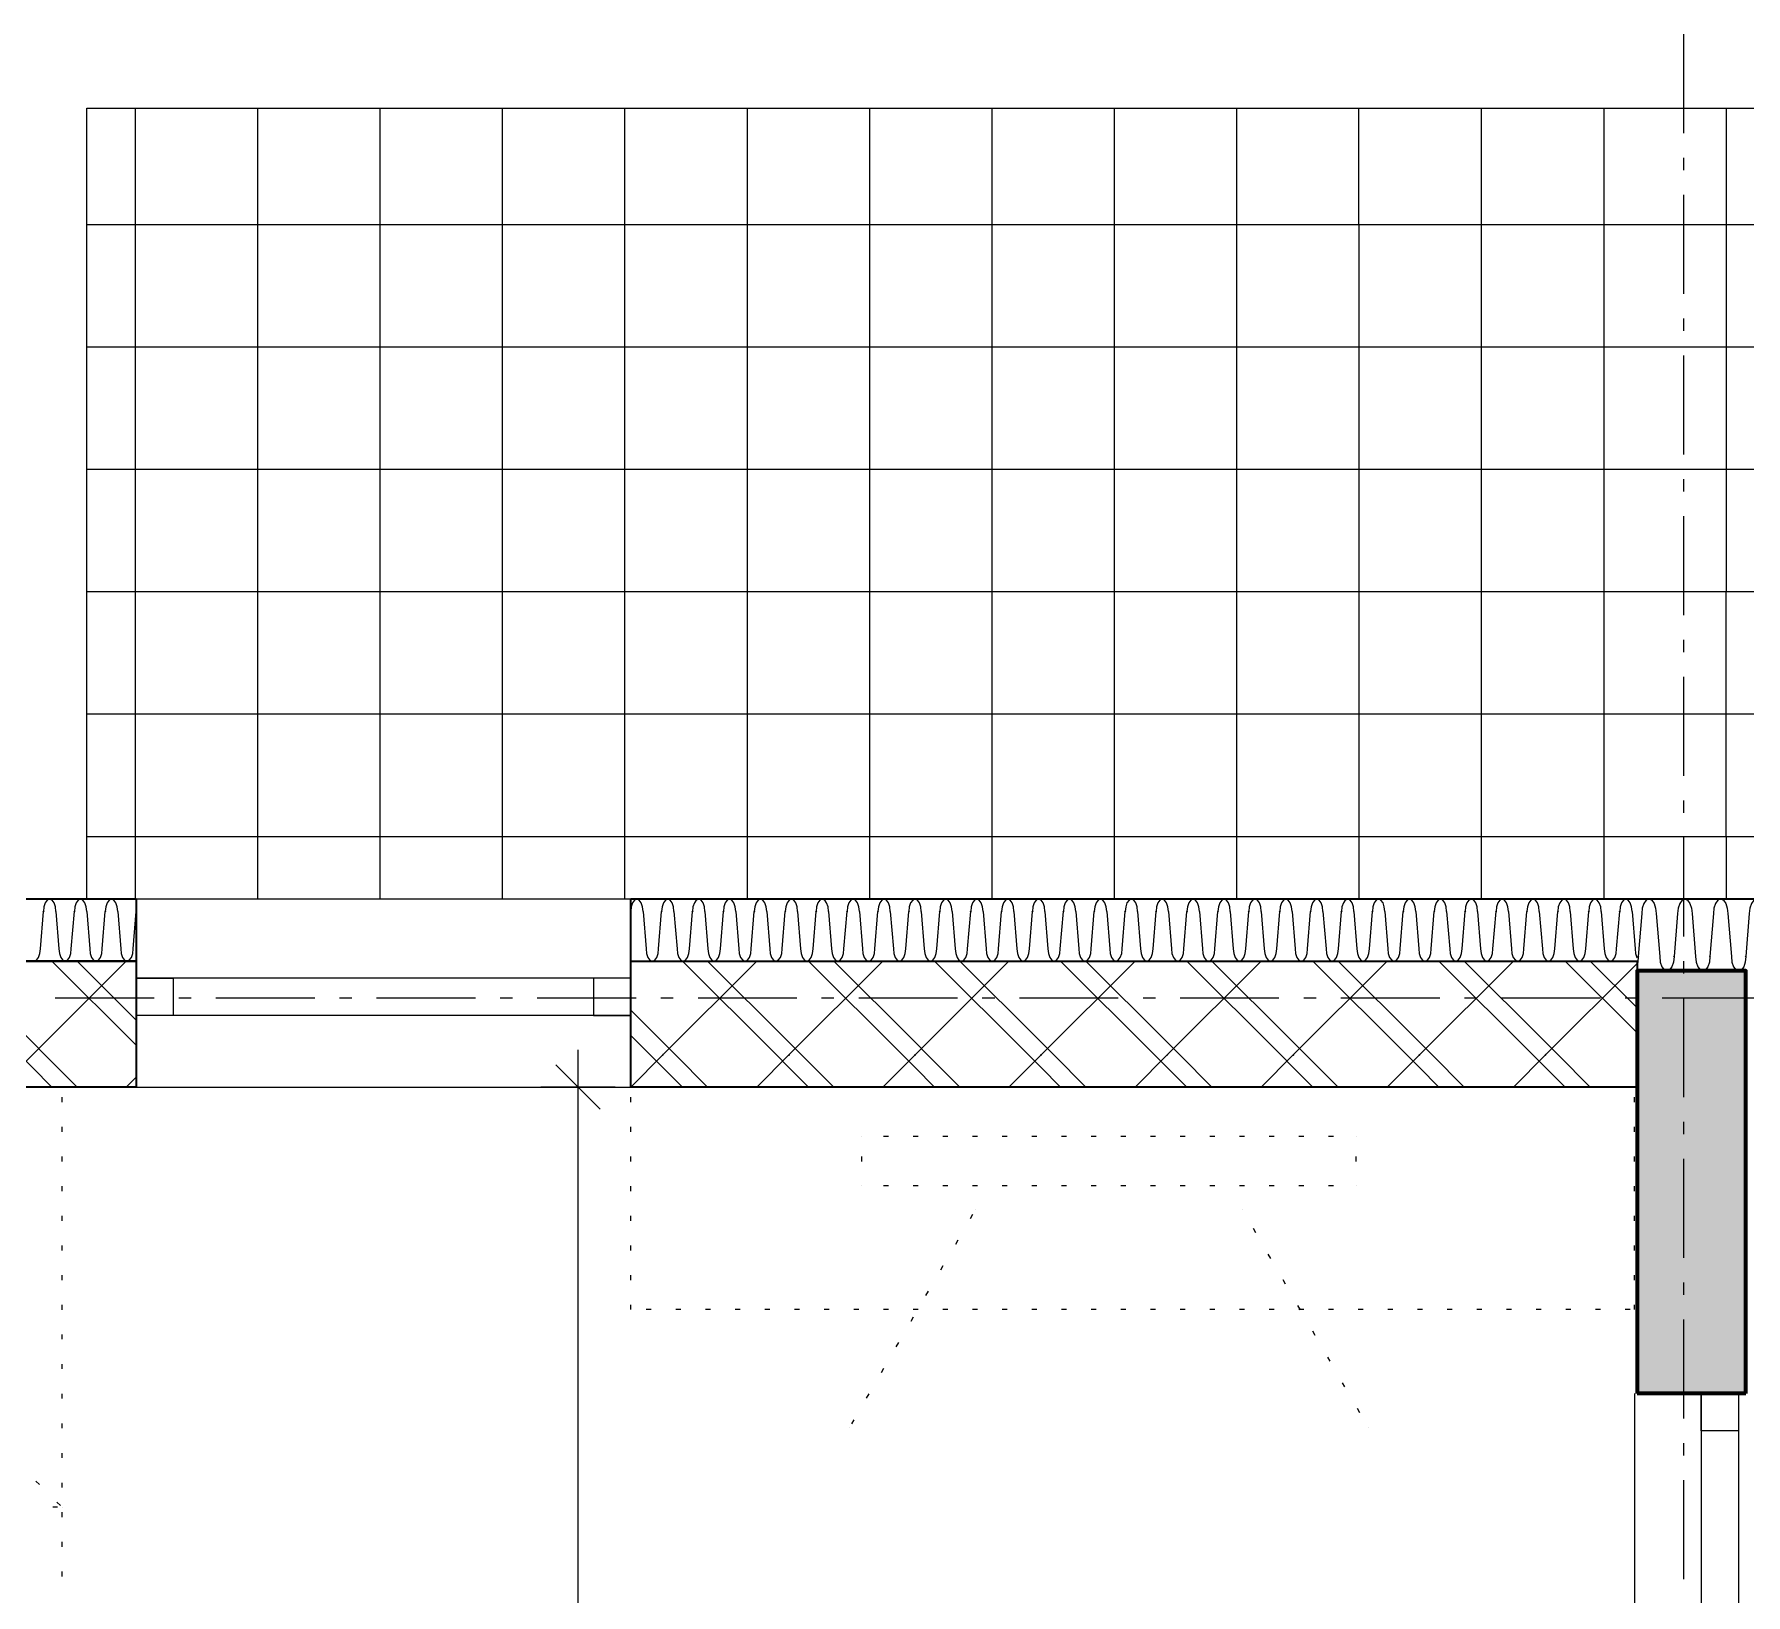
# Model space of a CAD drawing. Header units: millimetres. Extents: x 0 to 594, y 0 to 420.
# Drawn here: x 512.59 to 548.07, y 309.53 to 341.89 of the extents above; entities that cross this region are included whole.
import ezdxf

# ---------------------------------------------------------------- set-up
doc = ezdxf.new("R2010")
doc.units = ezdxf.units.MM
doc.header["$LTSCALE"] = 8
for name, color, linetype in [('PDF_Koty delkove', 7, 'Continuous'), ('PDF_Nabytek', 7, 'Continuous'), ('PDF_Obecne 0.25', 7, 'Continuous'), ('PDF_Okna', 7, 'Continuous'), ('PDF_Osy hlavni', 7, 'Continuous'), ('PDF_Srafy', 7, 'Continuous'), ('PDF_Steny obvodove nosne', 7, 'Continuous'), ('PDF_Steny sendvic', 7, 'Continuous'), ('PDF_Zatepleni', 7, 'Continuous')]:
    doc.layers.add(name, color=color, linetype=linetype)

msp = doc.modelspace()

# ---------------------------------------------------------------- linework, layer by layer
at = {"layer": 'PDF_Koty delkove', "lineweight": 18}
for points in [[(523.866, 320.055), (523.866, 320.824)], [(524.327, 319.594), (523.405, 320.516)], [(524.635, 320.055), (523.866, 320.055), (523.097, 320.055)], [(523.866, 238.312), (523.866, 240.413), (523.866, 241.625), (523.866, 242.105), (523.866, 261.631), (523.866, 263.117), (523.866, 320.055)]]:
    msp.add_lwpolyline(points, dxfattribs=at)
at = {"layer": 'PDF_Nabytek', "lineweight": 13}
for points in [[(513.078, 320.055), (512.976, 320.055)], [(513.17, 320.055), (513.17, 320.055)], [(513.17, 320.055), (513.17, 320.055)], [(524.957, 320.055), (524.957, 320.055)], [(524.957, 320.055), (524.957, 320.055)], [(525.378, 320.055), (525.275, 320.055)], [(525.993, 320.055), (525.89, 320.055)], [(526.608, 320.055), (526.505, 320.055)], [(527.223, 320.055), (527.12, 320.055)], [(527.838, 320.055), (527.735, 320.055)], [(528.453, 320.055), (528.35, 320.055)], [(529.068, 320.055), (528.965, 320.055)], [(529.683, 320.055), (529.58, 320.055)], [(530.298, 320.055), (530.195, 320.055)], [(530.913, 320.055), (530.81, 320.055)], [(531.528, 320.055), (531.425, 320.055)], [(532.143, 320.055), (532.04, 320.055)], [(532.758, 320.055), (532.655, 320.055)], [(533.373, 320.055), (533.27, 320.055)], [(533.988, 320.055), (533.885, 320.055)], [(534.603, 320.055), (534.5, 320.055)], [(535.218, 320.055), (535.115, 320.055)], [(535.833, 320.055), (535.73, 320.055)], [(536.448, 320.055), (536.345, 320.055)], [(537.063, 320.055), (536.96, 320.055)], [(537.678, 320.055), (537.575, 320.055)], [(538.293, 320.055), (538.19, 320.055)], [(538.908, 320.055), (538.805, 320.055)], [(539.523, 320.055), (539.42, 320.055)], [(540.138, 320.055), (540.035, 320.055)], [(540.753, 320.055), (540.65, 320.055)], [(541.368, 320.055), (541.265, 320.055)], [(541.983, 320.055), (541.88, 320.055)], [(542.598, 320.055), (542.495, 320.055)], [(543.213, 320.055), (543.11, 320.055)], [(543.828, 320.055), (543.725, 320.055)], [(544.443, 320.055), (544.34, 320.055)], [(545.058, 320.055), (544.955, 320.055)], [(545.673, 320.055), (545.57, 320.055)], [(545.764, 320.055), (545.764, 320.055)], [(545.764, 320.055), (545.764, 320.055)], [(513.17, 319.745), (513.17, 319.848)], [(524.957, 319.745), (524.957, 319.848)], [(545.764, 319.745), (545.764, 319.848)], [(513.17, 319.13), (513.17, 319.233)], [(524.957, 319.13), (524.957, 319.233)], [(529.748, 319.03), (529.748, 319.03)], [(529.748, 319.03), (529.748, 319.03)], [(530.298, 319.03), (530.195, 319.03)], [(530.913, 319.03), (530.81, 319.03)], [(531.528, 319.03), (531.425, 319.03)], [(532.143, 319.03), (532.04, 319.03)], [(532.758, 319.03), (532.655, 319.03)], [(533.373, 319.03), (533.27, 319.03)], [(533.988, 319.03), (533.885, 319.03)], [(534.603, 319.03), (534.5, 319.03)], [(535.218, 319.03), (535.115, 319.03)], [(535.833, 319.03), (535.73, 319.03)], [(536.448, 319.03), (536.345, 319.03)], [(537.063, 319.03), (536.96, 319.03)], [(537.678, 319.03), (537.575, 319.03)], [(538.293, 319.03), (538.19, 319.03)], [(538.908, 319.03), (538.805, 319.03)], [(539.523, 319.03), (539.42, 319.03)], [(539.998, 319.03), (539.998, 319.03)], [(539.998, 319.03), (539.998, 319.03)], [(545.764, 319.13), (545.764, 319.233)], [(513.17, 318.515), (513.17, 318.618)], [(524.957, 318.515), (524.957, 318.618)], [(529.748, 318.515), (529.748, 318.618)], [(539.998, 318.515), (539.998, 318.618)], [(545.764, 318.515), (545.764, 318.618)], [(513.17, 317.9), (513.17, 318.003)], [(524.957, 317.9), (524.957, 318.003)], [(529.748, 318.005), (529.748, 318.005)], [(529.748, 318.005), (529.748, 318.005)], [(530.298, 318.005), (530.195, 318.005)], [(530.913, 318.005), (530.81, 318.005)], [(531.528, 318.005), (531.425, 318.005)], [(532.143, 318.005), (532.04, 318.005)], [(532.758, 318.005), (532.655, 318.005)], [(533.373, 318.005), (533.27, 318.005)], [(533.988, 318.005), (533.885, 318.005)], [(534.603, 318.005), (534.5, 318.005)], [(535.218, 318.005), (535.115, 318.005)], [(535.833, 318.005), (535.73, 318.005)], [(536.448, 318.005), (536.345, 318.005)], [(537.063, 318.005), (536.96, 318.005)], [(537.678, 318.005), (537.575, 318.005)], [(538.293, 318.005), (538.19, 318.005)], [(538.908, 318.005), (538.805, 318.005)], [(539.523, 318.005), (539.42, 318.005)], [(539.998, 318.005), (539.998, 318.005)], [(539.998, 318.005), (539.998, 318.005)], [(545.764, 317.9), (545.764, 318.003)], [(513.17, 317.285), (513.17, 317.388)], [(524.957, 317.285), (524.957, 317.388)], [(532, 317.331), (532.052, 317.42)], [(532.108, 317.517), (532.108, 317.517)], [(537.638, 317.517), (537.638, 317.517)], [(545.764, 317.285), (545.764, 317.388)], [(531.693, 316.799), (531.744, 316.887)], [(537.918, 317.033), (537.867, 317.121)], [(513.17, 316.67), (513.17, 316.773)], [(524.957, 316.67), (524.957, 316.773)], [(538.225, 316.5), (538.174, 316.589)], [(545.764, 316.67), (545.764, 316.773)], [(513.17, 316.055), (513.17, 316.158)], [(524.957, 316.055), (524.957, 316.158)], [(531.386, 316.266), (531.437, 316.355)], [(545.764, 316.055), (545.764, 316.158)], [(531.078, 315.733), (531.129, 315.822)], [(538.533, 315.967), (538.482, 316.056)], [(513.17, 315.44), (513.17, 315.543)], [(524.957, 315.443), (524.957, 315.543)], [(524.957, 315.443), (524.957, 315.443)], [(524.957, 315.443), (524.957, 315.443)], [(525.378, 315.443), (525.275, 315.443)], [(525.993, 315.443), (525.89, 315.443)], [(526.608, 315.443), (526.505, 315.443)], [(527.223, 315.443), (527.12, 315.443)], [(527.838, 315.443), (527.735, 315.443)], [(528.453, 315.443), (528.35, 315.443)], [(529.068, 315.443), (528.965, 315.443)], [(529.683, 315.443), (529.58, 315.443)], [(530.298, 315.443), (530.195, 315.443)], [(530.913, 315.443), (530.81, 315.443)], [(531.528, 315.443), (531.425, 315.443)], [(532.143, 315.443), (532.04, 315.443)], [(532.758, 315.443), (532.655, 315.443)], [(533.373, 315.443), (533.27, 315.443)], [(533.988, 315.443), (533.885, 315.443)], [(534.603, 315.443), (534.5, 315.443)], [(535.218, 315.443), (535.115, 315.443)], [(535.833, 315.443), (535.73, 315.443)], [(536.448, 315.443), (536.345, 315.443)], [(537.063, 315.443), (536.96, 315.443)], [(537.678, 315.443), (537.575, 315.443)], [(538.293, 315.443), (538.19, 315.443)], [(538.84, 315.435), (538.789, 315.524)], [(538.908, 315.443), (538.805, 315.443)], [(539.523, 315.443), (539.42, 315.443)], [(540.138, 315.443), (540.035, 315.443)], [(540.753, 315.443), (540.65, 315.443)], [(541.368, 315.443), (541.265, 315.443)], [(541.983, 315.443), (541.88, 315.443)], [(542.598, 315.443), (542.495, 315.443)], [(543.213, 315.443), (543.11, 315.443)], [(543.828, 315.443), (543.725, 315.443)], [(544.443, 315.443), (544.34, 315.443)], [(545.058, 315.443), (544.955, 315.443)], [(545.673, 315.443), (545.57, 315.443)], [(545.764, 315.443), (545.764, 315.543)], [(545.764, 315.443), (545.764, 315.443)], [(545.764, 315.443), (545.764, 315.443)], [(530.771, 315.201), (530.822, 315.29)], [(513.17, 314.825), (513.17, 314.928)], [(530.463, 314.668), (530.514, 314.757)], [(539.148, 314.902), (539.097, 314.991)], [(539.455, 314.37), (539.404, 314.458)], [(513.17, 314.21), (513.17, 314.313)], [(530.156, 314.136), (530.207, 314.224)], [(513.17, 313.595), (513.17, 313.698)], [(529.848, 313.603), (529.899, 313.692)], [(539.763, 313.837), (539.712, 313.926)], [(540.07, 313.304), (540.019, 313.393)], [(513.17, 312.98), (513.17, 313.083)], [(529.496, 312.993), (529.496, 312.993)], [(529.541, 313.07), (529.592, 313.159)], [(540.25, 312.993), (540.25, 312.993)], [(513.17, 312.365), (513.17, 312.468)], [(512.7, 311.812), (512.628, 311.885)], [(513.17, 311.75), (513.17, 311.853)], [(513.078, 311.343), (512.976, 311.343)], [(513.135, 311.377), (513.063, 311.45)], [(513.17, 311.343), (513.17, 311.343)], [(513.17, 311.343), (513.17, 311.343)], [(513.17, 311.135), (513.17, 311.238)], [(513.17, 310.52), (513.17, 310.623)], [(513.17, 309.905), (513.17, 310.008)]]:
    msp.add_lwpolyline(points, dxfattribs=at)
at = {"layer": 'PDF_Obecne 0.25', "lineweight": 25}
for points in [[(513.682, 323.95), (513.682, 340.35)], [(565.957, 340.348), (513.682, 340.348)]]:
    msp.add_lwpolyline(points, dxfattribs=at)
at = {"layer": 'PDF_Okna', "lineweight": 25}
for points in [[(524.957, 323.95), (514.707, 323.95)], [(524.957, 322.31), (514.707, 322.31)], [(524.957, 321.541), (514.707, 321.541)], [(514.707, 320.055), (524.957, 320.055)], [(547.148, 313.7), (547.148, 295.25)], [(547.917, 313.7), (547.917, 295.25)]]:
    msp.add_lwpolyline(points, dxfattribs=at)
for points in [[(514.707, 322.31), (515.476, 322.31), (515.476, 321.541), (514.707, 321.541)], [(524.957, 322.31), (524.188, 322.31), (524.188, 321.541), (524.957, 321.541)], [(547.917, 313.7), (547.917, 312.931), (547.148, 312.931), (547.148, 313.7)]]:
    msp.add_lwpolyline(points, close=True, dxfattribs=at)
at = {"layer": 'PDF_Osy hlavni', "lineweight": 18}
for points in [[(546.789, 339.835), (546.789, 341.885)], [(546.789, 339.066), (546.789, 339.323)], [(546.789, 336.504), (546.789, 338.554)], [(546.789, 335.735), (546.789, 335.991)], [(546.789, 333.173), (546.789, 335.223)], [(546.789, 332.404), (546.789, 332.66)], [(546.789, 329.841), (546.789, 331.891)], [(546.789, 329.073), (546.789, 329.329)], [(546.789, 326.51), (546.789, 328.56)], [(546.789, 325.742), (546.789, 325.998)], [(546.789, 323.179), (546.789, 325.229)], [(546.789, 322.41), (546.789, 322.667)], [(515.077, 321.9), (513.027, 321.9)], [(515.846, 321.9), (515.589, 321.9)], [(518.408, 321.9), (516.358, 321.9)], [(519.177, 321.9), (518.921, 321.9)], [(521.739, 321.9), (519.689, 321.9)], [(522.508, 321.9), (522.252, 321.9)], [(525.07, 321.9), (523.02, 321.9)], [(525.839, 321.9), (525.583, 321.9)], [(528.402, 321.9), (526.352, 321.9)], [(529.17, 321.9), (528.914, 321.9)], [(531.733, 321.9), (529.683, 321.9)], [(532.502, 321.9), (532.245, 321.9)], [(535.064, 321.9), (533.014, 321.9)], [(535.833, 321.9), (535.577, 321.9)], [(538.395, 321.9), (536.345, 321.9)], [(539.164, 321.9), (538.908, 321.9)], [(541.727, 321.9), (539.677, 321.9)], [(542.495, 321.9), (542.239, 321.9)], [(545.058, 321.9), (543.008, 321.9)], [(545.827, 321.9), (545.57, 321.9)], [(548.389, 321.9), (546.339, 321.9)], [(546.789, 319.848), (546.789, 321.898)], [(546.789, 319.079), (546.789, 319.335)], [(546.789, 316.517), (546.789, 318.567)], [(546.789, 315.748), (546.789, 316.004)], [(546.789, 313.185), (546.789, 315.235)], [(546.789, 312.417), (546.789, 312.673)], [(546.789, 309.854), (546.789, 311.904)]]:
    msp.add_lwpolyline(points, dxfattribs=at)
at = {"layer": 'PDF_Srafy', "lineweight": 9}
for points in [[(532.441, 340.35), (532.441, 335.394), (532.441, 330.321), (532.441, 325.247), (527.368, 325.247), (522.295, 325.247), (517.221, 325.247), (513.682, 325.247)], [(514.684, 340.35), (514.684, 337.931), (514.684, 332.857), (514.684, 327.784)], [(517.221, 340.35), (517.221, 335.394), (517.221, 330.321), (517.221, 325.247), (517.221, 323.95)], [(519.758, 340.35), (519.758, 337.931), (519.758, 332.857), (519.758, 327.784), (519.758, 323.95)], [(522.295, 340.35), (522.295, 335.394), (522.295, 330.321), (522.295, 325.247), (522.295, 323.95)], [(524.831, 340.35), (524.831, 337.931), (524.831, 332.857), (524.831, 327.784), (524.831, 323.95)], [(527.368, 340.35), (527.368, 335.394), (527.368, 330.321)], [(529.905, 340.35), (529.905, 337.931), (529.905, 332.857), (529.905, 327.784)], [(534.978, 340.35), (534.978, 337.931), (534.978, 332.857), (534.978, 327.784), (534.978, 323.95)], [(537.515, 340.35), (537.515, 335.394), (537.515, 330.321), (537.515, 325.247), (537.515, 323.95)], [(565.957, 337.931), (565.419, 337.931), (560.345, 337.931), (555.272, 337.931), (550.198, 337.931), (545.125, 337.931), (540.052, 337.931), (540.052, 340.35)], [(542.588, 340.35), (542.588, 335.394)], [(545.125, 340.35), (545.125, 337.931), (545.125, 332.857)], [(547.662, 340.35), (547.662, 335.394), (547.662, 330.321)], [(519.758, 337.931), (514.684, 337.931), (513.682, 337.931)], [(540.052, 337.931), (534.978, 337.931), (529.905, 337.931), (524.831, 337.931), (519.758, 337.931)], [(540.052, 337.931), (540.052, 332.857), (540.052, 327.784), (540.052, 323.95)], [(522.295, 335.394), (517.221, 335.394), (513.682, 335.394)], [(542.588, 335.394), (537.515, 335.394), (532.441, 335.394), (527.368, 335.394), (522.295, 335.394)], [(565.957, 335.394), (562.882, 335.394), (557.809, 335.394), (552.735, 335.394), (547.662, 335.394), (542.588, 335.394)], [(542.588, 335.394), (542.588, 330.321), (542.588, 325.247), (542.588, 323.95)], [(565.957, 332.857), (565.419, 332.857), (560.345, 332.857), (555.272, 332.857), (550.198, 332.857), (545.125, 332.857), (540.052, 332.857), (534.978, 332.857), (529.905, 332.857), (524.831, 332.857), (519.758, 332.857), (514.684, 332.857), (513.682, 332.857)], [(545.125, 332.857), (545.125, 327.784), (545.125, 323.95)], [(527.368, 330.321), (522.295, 330.321), (517.221, 330.321), (513.682, 330.321)], [(542.588, 330.321), (537.515, 330.321), (532.441, 330.321), (527.368, 330.321)], [(527.368, 330.321), (527.368, 325.247), (527.368, 323.95)], [(565.957, 330.321), (562.882, 330.321), (557.809, 330.321), (552.735, 330.321), (547.662, 330.321), (542.588, 330.321)], [(565.957, 325.247), (562.882, 325.247), (557.809, 325.247), (552.735, 325.247), (547.662, 325.247), (547.662, 330.321)], [(529.905, 327.784), (524.831, 327.784), (519.758, 327.784), (514.684, 327.784), (513.682, 327.784)], [(514.684, 327.784), (514.684, 323.95)], [(545.125, 327.784), (540.052, 327.784), (534.978, 327.784), (529.905, 327.784)], [(529.905, 327.784), (529.905, 323.95)], [(565.957, 327.784), (565.419, 327.784), (560.345, 327.784), (555.272, 327.784), (550.198, 327.784), (545.125, 327.784)], [(547.662, 325.247), (542.588, 325.247), (537.515, 325.247), (532.441, 325.247)], [(532.441, 325.247), (532.441, 323.95)], [(547.662, 325.247), (547.662, 323.95)]]:
    msp.add_lwpolyline(points, dxfattribs=at)
at = {"layer": 'PDF_Steny obvodove nosne', "lineweight": 70}
for points in [[(548.071, 313.7), (548.071, 322.464), (545.816, 322.464), (545.816, 320.055), (545.816, 313.7)], [(548.071, 313.7), (547.917, 313.7), (547.148, 313.7), (545.816, 313.7)]]:
    msp.add_lwpolyline(points, dxfattribs=at)
at = {"layer": 'PDF_Steny obvodove nosne', "lineweight": 25}
msp.add_lwpolyline([(545.764, 313.7), (545.764, 295.25)], dxfattribs=at)
at = {"layer": 'PDF_Steny obvodove nosne', "color": 9, "lineweight": 9, "true_color": 0xc0c0c0, "transparency": 33554559}
msp.add_solid([(545.816, 313.7), (548.071, 313.7), (545.816, 322.464), (548.071, 322.464)], dxfattribs=at)
at = {"layer": 'PDF_Steny sendvic', "lineweight": 35}
for points in [[(514.707, 323.95), (501.178, 323.95)], [(514.707, 323.95), (514.707, 322.669)], [(545.816, 323.95), (524.957, 323.95)], [(524.957, 322.669), (524.957, 323.95)], [(514.707, 322.669), (501.178, 322.669), (514.707, 322.669), (514.707, 322.31), (514.707, 321.541), (514.707, 320.055), (503.945, 320.055), (501.178, 320.055), (501.178, 321.541), (501.178, 322.31), (501.178, 322.669)], [(524.957, 322.669), (545.816, 322.669)]]:
    msp.add_lwpolyline(points, dxfattribs=at)
at = {"layer": 'PDF_Steny sendvic', "lineweight": 9}
for points in [[(513.042, 323.694), (513.032, 323.792), (513.004, 323.875), (512.962, 323.931), (512.913, 323.95), (512.864, 323.931), (512.823, 323.875), (512.795, 323.792), (512.785, 323.694)], [(513.554, 323.95), (513.505, 323.931), (513.463, 323.875), (513.436, 323.792), (513.426, 323.694)], [(513.682, 323.694), (513.672, 323.792), (513.645, 323.875), (513.603, 323.931), (513.554, 323.95)], [(514.195, 323.95), (514.146, 323.931), (514.104, 323.875), (514.076, 323.792), (514.066, 323.694)], [(514.323, 323.694), (514.313, 323.792), (514.285, 323.875), (514.244, 323.931), (514.195, 323.95)], [(525.085, 323.95), (525.036, 323.931), (524.995, 323.875), (524.967, 323.792), (524.957, 323.694)], [(525.213, 323.694), (525.204, 323.792), (525.176, 323.875), (525.134, 323.931), (525.085, 323.95)], [(525.854, 323.694), (525.844, 323.792), (525.816, 323.875), (525.775, 323.931), (525.726, 323.95), (525.677, 323.931), (525.635, 323.875), (525.607, 323.792), (525.598, 323.694)], [(526.495, 323.694), (526.485, 323.792), (526.457, 323.875), (526.415, 323.931), (526.366, 323.95), (526.317, 323.931), (526.276, 323.875), (526.248, 323.792), (526.238, 323.694)], [(527.007, 323.95), (526.958, 323.931), (526.916, 323.875), (526.889, 323.792), (526.879, 323.694)], [(527.135, 323.694), (527.125, 323.792), (527.098, 323.875), (527.056, 323.931), (527.007, 323.95)], [(527.776, 323.694), (527.766, 323.792), (527.738, 323.875), (527.697, 323.931), (527.648, 323.95), (527.599, 323.931), (527.557, 323.875), (527.529, 323.792), (527.519, 323.694)], [(528.288, 323.95), (528.239, 323.931), (528.198, 323.875), (528.17, 323.792), (528.16, 323.694)], [(528.416, 323.694), (528.407, 323.792), (528.379, 323.875), (528.337, 323.931), (528.288, 323.95)], [(528.929, 323.95), (528.88, 323.931), (528.838, 323.875), (528.81, 323.792), (528.801, 323.694)], [(529.057, 323.694), (529.047, 323.792), (529.019, 323.875), (528.978, 323.931), (528.929, 323.95)], [(529.569, 323.95), (529.52, 323.931), (529.479, 323.875), (529.451, 323.792), (529.441, 323.694)], [(529.698, 323.694), (529.688, 323.792), (529.66, 323.875), (529.619, 323.931), (529.569, 323.95)], [(530.338, 323.694), (530.328, 323.792), (530.301, 323.875), (530.259, 323.931), (530.21, 323.95), (530.161, 323.931), (530.119, 323.875), (530.092, 323.792), (530.082, 323.694)], [(530.851, 323.95), (530.802, 323.931), (530.76, 323.875), (530.732, 323.792), (530.723, 323.694)], [(530.979, 323.694), (530.969, 323.792), (530.941, 323.875), (530.9, 323.931), (530.851, 323.95)], [(531.491, 323.95), (531.442, 323.931), (531.401, 323.875), (531.373, 323.792), (531.363, 323.694)], [(531.619, 323.694), (531.61, 323.792), (531.582, 323.875), (531.54, 323.931), (531.491, 323.95)], [(532.132, 323.95), (532.083, 323.931), (532.041, 323.875), (532.014, 323.792), (532.004, 323.694)], [(532.26, 323.694), (532.25, 323.792), (532.223, 323.875), (532.181, 323.931), (532.132, 323.95)], [(532.901, 323.694), (532.891, 323.792), (532.863, 323.875), (532.822, 323.931), (532.773, 323.95), (532.724, 323.931), (532.682, 323.875), (532.654, 323.792), (532.644, 323.694)], [(533.413, 323.95), (533.364, 323.931), (533.323, 323.875), (533.295, 323.792), (533.285, 323.694)], [(533.541, 323.694), (533.532, 323.792), (533.504, 323.875), (533.462, 323.931), (533.413, 323.95)], [(534.054, 323.95), (534.005, 323.931), (533.963, 323.875), (533.935, 323.792), (533.926, 323.694)], [(534.182, 323.694), (534.172, 323.792), (534.144, 323.875), (534.103, 323.931), (534.054, 323.95)], [(534.694, 323.95), (534.645, 323.931), (534.604, 323.875), (534.576, 323.792), (534.566, 323.694)], [(534.813, 323.792), (534.785, 323.875), (534.743, 323.931), (534.694, 323.95)], [(535.335, 323.95), (535.286, 323.931), (535.244, 323.875), (535.217, 323.792), (535.207, 323.694)], [(535.463, 323.694), (535.453, 323.792), (535.426, 323.875), (535.384, 323.931), (535.335, 323.95)], [(535.976, 323.95), (535.927, 323.931), (535.885, 323.875), (535.857, 323.792), (535.848, 323.694)], [(536.104, 323.694), (536.094, 323.792), (536.066, 323.875), (536.025, 323.931), (535.976, 323.95)], [(536.616, 323.95), (536.567, 323.931), (536.526, 323.875), (536.498, 323.792), (536.488, 323.694)], [(536.744, 323.694), (536.735, 323.792), (536.707, 323.875), (536.665, 323.931), (536.616, 323.95)], [(537.257, 323.95), (537.208, 323.931), (537.166, 323.875), (537.139, 323.792), (537.129, 323.694)], [(537.385, 323.694), (537.375, 323.792), (537.348, 323.875), (537.306, 323.931), (537.257, 323.95)], [(537.848, 323.931), (537.807, 323.875), (537.779, 323.792), (537.769, 323.694)], [(537.898, 323.95), (537.848, 323.931)], [(538.026, 323.694), (538.016, 323.792), (537.988, 323.875), (537.947, 323.931), (537.898, 323.95)], [(538.538, 323.95), (538.489, 323.931), (538.448, 323.875), (538.42, 323.792), (538.41, 323.694)], [(538.666, 323.694), (538.657, 323.792), (538.629, 323.875), (538.587, 323.931), (538.538, 323.95)], [(539.179, 323.95), (539.13, 323.931), (539.088, 323.875), (539.06, 323.792), (539.051, 323.694)], [(539.307, 323.694), (539.297, 323.792), (539.269, 323.875), (539.228, 323.931), (539.179, 323.95)], [(539.819, 323.95), (539.77, 323.931), (539.729, 323.875), (539.701, 323.792), (539.691, 323.694)], [(539.948, 323.694), (539.938, 323.792), (539.91, 323.875), (539.868, 323.931), (539.819, 323.95)], [(540.588, 323.694), (540.578, 323.792), (540.551, 323.875), (540.509, 323.931), (540.46, 323.95), (540.411, 323.931), (540.369, 323.875), (540.342, 323.792), (540.332, 323.694)], [(541.229, 323.694), (541.219, 323.792), (541.191, 323.875), (541.15, 323.931), (541.101, 323.95), (541.052, 323.931), (541.01, 323.875), (540.982, 323.792), (540.972, 323.694)], [(541.741, 323.95), (541.692, 323.931), (541.651, 323.875), (541.623, 323.792), (541.613, 323.694)], [(541.869, 323.694), (541.86, 323.792), (541.832, 323.875), (541.79, 323.931), (541.741, 323.95)], [(542.51, 323.694), (542.5, 323.792), (542.472, 323.875), (542.431, 323.931), (542.382, 323.95), (542.333, 323.931), (542.291, 323.875), (542.263, 323.792), (542.254, 323.694)], [(543.022, 323.95), (542.973, 323.931), (542.932, 323.875), (542.904, 323.792), (542.894, 323.694)], [(543.151, 323.694), (543.141, 323.792), (543.113, 323.875), (543.072, 323.931), (543.022, 323.95)], [(543.791, 323.694), (543.781, 323.792), (543.754, 323.875), (543.712, 323.931), (543.663, 323.95), (543.614, 323.931), (543.573, 323.875), (543.545, 323.792), (543.535, 323.694)], [(544.432, 323.694), (544.422, 323.792), (544.394, 323.875), (544.353, 323.931), (544.304, 323.95), (544.255, 323.931), (544.213, 323.875), (544.185, 323.792), (544.176, 323.694)], [(544.944, 323.95), (544.895, 323.931), (544.854, 323.875), (544.826, 323.792), (544.816, 323.694)], [(545.072, 323.694), (545.063, 323.792), (545.035, 323.875), (544.993, 323.931), (544.944, 323.95)], [(545.713, 323.694), (545.703, 323.792), (545.676, 323.875), (545.634, 323.931), (545.585, 323.95), (545.536, 323.931), (545.494, 323.875), (545.467, 323.792)], [(512.722, 322.925), (512.785, 323.694)], [(513.042, 323.694), (513.105, 322.925)], [(513.362, 322.925), (513.426, 323.694)], [(513.682, 323.694), (513.746, 322.925)], [(514.003, 322.925), (514.066, 323.694)], [(514.323, 323.694), (514.386, 322.925)], [(514.644, 322.925), (514.707, 323.694)], [(525.213, 323.694), (525.277, 322.925)], [(525.419, 322.669), (525.455, 322.687), (525.497, 322.743), (525.524, 322.827), (525.534, 322.925), (525.598, 323.694)], [(525.854, 323.694), (525.917, 322.925)], [(526.175, 322.925), (526.238, 323.694)], [(526.495, 323.694), (526.558, 322.925)], [(526.815, 322.925), (526.879, 323.694)], [(527.135, 323.694), (527.199, 322.925)], [(527.456, 322.925), (527.519, 323.694)], [(527.776, 323.694), (527.839, 322.925)], [(528.097, 322.925), (528.16, 323.694)], [(528.416, 323.694), (528.48, 322.925)], [(528.737, 322.925), (528.801, 323.694)], [(529.057, 323.694), (529.12, 322.925)], [(529.378, 322.925), (529.441, 323.694)], [(529.698, 323.694), (529.761, 322.925)], [(530.019, 322.925), (530.082, 323.694)], [(530.338, 323.694), (530.402, 322.925)], [(530.659, 322.925), (530.723, 323.694)], [(530.979, 323.694), (531.042, 322.925)], [(531.3, 322.925), (531.363, 323.694)], [(531.619, 323.694), (531.683, 322.925)], [(531.94, 322.925), (532.004, 323.694)], [(532.26, 323.694), (532.323, 322.925)], [(532.581, 322.925), (532.644, 323.694)], [(532.901, 323.694), (532.964, 322.925)], [(533.222, 322.925), (533.285, 323.694)], [(533.541, 323.694), (533.605, 322.925)], [(533.862, 322.925), (533.926, 323.694)], [(534.182, 323.694), (534.245, 322.925)], [(534.503, 322.925), (534.566, 323.694)], [(534.823, 323.694), (534.813, 323.792)], [(534.823, 323.694), (534.886, 322.925)], [(535.144, 322.925), (535.207, 323.694)], [(535.463, 323.694), (535.527, 322.925)], [(535.784, 322.925), (535.848, 323.694)], [(536.104, 323.694), (536.167, 322.925)], [(536.309, 322.669), (536.345, 322.687), (536.387, 322.743), (536.415, 322.827), (536.425, 322.925), (536.488, 323.694)], [(536.744, 323.694), (536.808, 322.925)], [(537.065, 322.925), (537.129, 323.694)], [(537.385, 323.694), (537.448, 322.925)], [(537.706, 322.925), (537.769, 323.694)], [(538.026, 323.694), (538.089, 322.925)], [(538.347, 322.925), (538.41, 323.694)], [(538.666, 323.694), (538.73, 322.925)], [(538.987, 322.925), (539.051, 323.694)], [(539.307, 323.694), (539.37, 322.925)], [(539.628, 322.925), (539.691, 323.694)], [(539.948, 323.694), (540.011, 322.925)], [(540.268, 322.925), (540.332, 323.694)], [(540.588, 323.694), (540.652, 322.925)], [(540.909, 322.925), (540.972, 323.694)], [(541.229, 323.694), (541.292, 322.925)], [(541.434, 322.669), (541.47, 322.687), (541.512, 322.743), (541.54, 322.827), (541.55, 322.925), (541.613, 323.694)], [(541.869, 323.694), (541.933, 322.925)], [(542.19, 322.925), (542.254, 323.694)], [(542.51, 323.694), (542.573, 322.925)], [(542.831, 322.925), (542.894, 323.694)], [(543.151, 323.694), (543.214, 322.925)], [(543.472, 322.925), (543.535, 323.694)], [(543.791, 323.694), (543.855, 322.925)], [(544.112, 322.925), (544.176, 323.694)], [(544.432, 323.694), (544.495, 322.925)], [(544.753, 322.925), (544.816, 323.694)], [(545.072, 323.694), (545.136, 322.925)], [(545.393, 322.925), (545.457, 323.694)], [(545.467, 323.792), (545.457, 323.694)], [(545.713, 323.694), (545.777, 322.925)], [(512.607, 322.669), (512.642, 322.687), (512.684, 322.743), (512.712, 322.827), (512.722, 322.925)], [(512.722, 322.925), (512.722, 322.925)], [(513.105, 322.925), (513.115, 322.827), (513.143, 322.743), (513.184, 322.687), (513.22, 322.669)], [(513.247, 322.669), (513.283, 322.687), (513.325, 322.743), (513.353, 322.827), (513.362, 322.925)], [(513.362, 322.925), (513.362, 322.925)], [(513.746, 322.925), (513.755, 322.827), (513.783, 322.743), (513.825, 322.687), (513.861, 322.669)], [(513.888, 322.669), (513.924, 322.687), (513.965, 322.743), (513.993, 322.827), (514.003, 322.925)], [(514.003, 322.925), (514.003, 322.925)], [(514.386, 322.925), (514.396, 322.827), (514.424, 322.743), (514.466, 322.687), (514.501, 322.669)], [(514.528, 322.669), (514.564, 322.687), (514.606, 322.743), (514.634, 322.827), (514.644, 322.925)], [(514.644, 322.925), (514.644, 322.925)], [(525.277, 322.925), (525.286, 322.827), (525.314, 322.743), (525.356, 322.687), (525.392, 322.669)], [(525.534, 322.925), (525.534, 322.925)], [(525.534, 322.925), (525.534, 322.925)], [(525.917, 322.925), (525.927, 322.827), (525.955, 322.743), (525.997, 322.687), (526.033, 322.669)], [(526.165, 322.827), (526.175, 322.925)], [(526.175, 322.925), (526.175, 322.925)], [(526.558, 322.925), (526.568, 322.827), (526.596, 322.743), (526.637, 322.687), (526.673, 322.669)], [(526.7, 322.669), (526.736, 322.687), (526.778, 322.743), (526.806, 322.827), (526.815, 322.925)], [(526.815, 322.925), (526.815, 322.925)], [(527.199, 322.925), (527.208, 322.827), (527.236, 322.743), (527.278, 322.687), (527.314, 322.669)], [(527.341, 322.669), (527.377, 322.687), (527.418, 322.743), (527.446, 322.827), (527.456, 322.925)], [(527.456, 322.925), (527.456, 322.925)], [(527.839, 322.925), (527.849, 322.827), (527.877, 322.743), (527.919, 322.687), (527.954, 322.669)], [(527.981, 322.669), (528.017, 322.687), (528.059, 322.743), (528.087, 322.827), (528.097, 322.925)], [(528.097, 322.925), (528.097, 322.925)], [(528.48, 322.925), (528.49, 322.827), (528.517, 322.743), (528.559, 322.687), (528.595, 322.669)], [(528.622, 322.669), (528.658, 322.687), (528.7, 322.743), (528.728, 322.827), (528.737, 322.925)], [(528.737, 322.925), (528.737, 322.925)], [(529.12, 322.925), (529.13, 322.827), (529.158, 322.743), (529.2, 322.687), (529.236, 322.669)], [(529.263, 322.669), (529.298, 322.687), (529.34, 322.743), (529.368, 322.827), (529.378, 322.925)], [(529.378, 322.925), (529.378, 322.925)], [(529.761, 322.925), (529.771, 322.827), (529.799, 322.743), (529.841, 322.687), (529.876, 322.669)], [(529.903, 322.669), (529.939, 322.687), (529.981, 322.743), (530.009, 322.827), (530.019, 322.925)], [(530.019, 322.925), (530.019, 322.925)], [(530.402, 322.925), (530.411, 322.827), (530.439, 322.743), (530.481, 322.687), (530.517, 322.669)], [(530.544, 322.669), (530.58, 322.687), (530.621, 322.743), (530.649, 322.827), (530.659, 322.925)], [(530.659, 322.925), (530.659, 322.925)], [(531.042, 322.925), (531.052, 322.827), (531.08, 322.743), (531.122, 322.687), (531.158, 322.669)], [(531.184, 322.669), (531.22, 322.687), (531.262, 322.743), (531.29, 322.827), (531.3, 322.925)], [(531.3, 322.925), (531.3, 322.925)], [(531.683, 322.925), (531.693, 322.827), (531.721, 322.743)], [(531.825, 322.669), (531.861, 322.687), (531.903, 322.743), (531.931, 322.827), (531.94, 322.925)], [(531.94, 322.925), (531.94, 322.925)], [(532.323, 322.925), (532.333, 322.827), (532.361, 322.743), (532.403, 322.687), (532.439, 322.669)], [(532.466, 322.669), (532.502, 322.687), (532.543, 322.743), (532.571, 322.827), (532.581, 322.925)], [(532.581, 322.925), (532.581, 322.925)], [(532.964, 322.925), (532.974, 322.827), (533.002, 322.743), (533.044, 322.687), (533.079, 322.669)], [(533.106, 322.669), (533.142, 322.687), (533.184, 322.743), (533.212, 322.827), (533.222, 322.925)], [(533.222, 322.925), (533.222, 322.925)], [(533.605, 322.925), (533.615, 322.827), (533.642, 322.743), (533.684, 322.687), (533.72, 322.669)], [(533.747, 322.669), (533.783, 322.687), (533.825, 322.743), (533.852, 322.827), (533.862, 322.925)], [(533.862, 322.925), (533.862, 322.925)], [(534.245, 322.925), (534.255, 322.827), (534.283, 322.743), (534.325, 322.687), (534.361, 322.669)], [(534.423, 322.687), (534.465, 322.743), (534.493, 322.827), (534.503, 322.925)], [(534.503, 322.925), (534.503, 322.925)], [(534.886, 322.925), (534.896, 322.827), (534.924, 322.743), (534.965, 322.687), (535.001, 322.669)], [(535.028, 322.669), (535.064, 322.687), (535.106, 322.743), (535.134, 322.827), (535.144, 322.925)], [(535.144, 322.925), (535.144, 322.925)], [(535.527, 322.925), (535.536, 322.827), (535.564, 322.743), (535.606, 322.687), (535.642, 322.669)], [(535.669, 322.669), (535.705, 322.687), (535.746, 322.743), (535.774, 322.827), (535.784, 322.925)], [(535.784, 322.925), (535.784, 322.925)], [(536.167, 322.925), (536.177, 322.827), (536.205, 322.743), (536.247, 322.687), (536.283, 322.669)], [(536.425, 322.925), (536.425, 322.925)], [(536.808, 322.925), (536.818, 322.827), (536.846, 322.743), (536.887, 322.687), (536.923, 322.669)], [(536.95, 322.669), (536.986, 322.687), (537.028, 322.743), (537.056, 322.827), (537.065, 322.925)], [(537.065, 322.925), (537.065, 322.925)], [(537.448, 322.925), (537.458, 322.827), (537.486, 322.743), (537.528, 322.687), (537.564, 322.669)], [(537.591, 322.669), (537.626, 322.687), (537.668, 322.743), (537.696, 322.827), (537.706, 322.925)], [(537.706, 322.925), (537.706, 322.925)], [(538.089, 322.925), (538.099, 322.827), (538.127, 322.743), (538.169, 322.687), (538.204, 322.669)], [(538.231, 322.669), (538.267, 322.687), (538.309, 322.743), (538.337, 322.827), (538.347, 322.925)], [(538.347, 322.925), (538.347, 322.925)], [(538.73, 322.925), (538.739, 322.827), (538.767, 322.743), (538.809, 322.687), (538.845, 322.669)], [(538.872, 322.669), (538.908, 322.687), (538.95, 322.743), (538.977, 322.827), (538.987, 322.925)], [(538.987, 322.925), (538.987, 322.925)], [(539.37, 322.925), (539.38, 322.827), (539.408, 322.743), (539.45, 322.687), (539.486, 322.669)], [(539.513, 322.669), (539.548, 322.687), (539.59, 322.743), (539.618, 322.827), (539.628, 322.925)], [(539.628, 322.925), (539.628, 322.925)], [(540.011, 322.925), (540.021, 322.827), (540.049, 322.743), (540.09, 322.687), (540.126, 322.669)], [(540.153, 322.669), (540.189, 322.687), (540.231, 322.743), (540.259, 322.827), (540.268, 322.925)], [(540.268, 322.925), (540.268, 322.925)], [(540.652, 322.925), (540.661, 322.827), (540.689, 322.743), (540.731, 322.687), (540.767, 322.669)], [(540.794, 322.669), (540.83, 322.687), (540.871, 322.743), (540.899, 322.827), (540.909, 322.925)], [(540.909, 322.925), (540.909, 322.925)], [(541.292, 322.925), (541.302, 322.827), (541.33, 322.743), (541.372, 322.687), (541.407, 322.669)], [(541.55, 322.925), (541.55, 322.925)], [(541.933, 322.925), (541.943, 322.827), (541.971, 322.743), (542.012, 322.687), (542.048, 322.669)], [(542.181, 322.827), (542.19, 322.925)], [(542.19, 322.925), (542.19, 322.925)], [(542.573, 322.925), (542.583, 322.827), (542.611, 322.743), (542.653, 322.687), (542.689, 322.669)], [(542.716, 322.669), (542.751, 322.687), (542.793, 322.743), (542.821, 322.827), (542.831, 322.925)], [(542.831, 322.925), (542.831, 322.925)], [(543.214, 322.925), (543.224, 322.827), (543.252, 322.743), (543.294, 322.687), (543.329, 322.669)], [(543.356, 322.669), (543.392, 322.687), (543.434, 322.743), (543.462, 322.827), (543.472, 322.925)], [(543.472, 322.925), (543.472, 322.925)], [(543.855, 322.925), (543.864, 322.827), (543.892, 322.743), (543.934, 322.687), (543.97, 322.669)], [(543.997, 322.669), (544.033, 322.687), (544.074, 322.743), (544.102, 322.827), (544.112, 322.925)], [(544.112, 322.925), (544.112, 322.925)], [(544.495, 322.925), (544.505, 322.827), (544.533, 322.743), (544.575, 322.687), (544.611, 322.669)], [(544.637, 322.669), (544.673, 322.687), (544.715, 322.743), (544.743, 322.827), (544.753, 322.925)], [(544.753, 322.925), (544.753, 322.925)], [(545.136, 322.925), (545.146, 322.827), (545.174, 322.743), (545.215, 322.687), (545.251, 322.669)], [(545.278, 322.669), (545.314, 322.687), (545.356, 322.743), (545.384, 322.827), (545.393, 322.925)], [(545.393, 322.925), (545.393, 322.925)], [(545.777, 322.925), (545.786, 322.827), (545.814, 322.743), (545.816, 322.741)], [(512.96, 320.055), (512.555, 320.46), (512.293, 320.721), (510.346, 322.669)], [(513.482, 320.055), (512.816, 320.721), (512.555, 320.983), (510.869, 322.669)], [(511.888, 320.055), (512.555, 320.721), (514.502, 322.669)], [(514.707, 320.921), (512.96, 322.669)], [(514.707, 321.444), (513.482, 322.669)], [(524.957, 320.055), (525.623, 320.721), (527.571, 322.669)], [(527.976, 320.721), (526.028, 322.669)], [(526.06, 322.669), (526.095, 322.687), (526.137, 322.743), (526.165, 322.827)], [(529.165, 320.055), (528.498, 320.721), (528.237, 320.983), (526.551, 322.669)], [(527.571, 320.055), (528.237, 320.721), (530.184, 322.669)], [(531.256, 320.055), (530.851, 320.46), (530.589, 320.721), (528.642, 322.669)], [(530.851, 320.983), (529.165, 322.669)], [(530.184, 320.055), (530.851, 320.721), (532.798, 322.669)], [(533.203, 320.721), (531.256, 322.669)], [(531.721, 322.743), (531.762, 322.687), (531.798, 322.669)], [(534.392, 320.055), (533.726, 320.721), (533.464, 320.983), (531.778, 322.669)], [(532.798, 320.055), (533.464, 320.721), (535.412, 322.669)], [(535.817, 320.721), (533.869, 322.669)], [(534.388, 322.669), (534.423, 322.687)], [(537.006, 320.055), (536.34, 320.721), (536.078, 320.983), (534.392, 322.669)], [(535.412, 320.055), (536.078, 320.721), (538.026, 322.669)], [(538.431, 320.721), (536.483, 322.669)], [(539.62, 320.055), (538.953, 320.721), (538.692, 320.983), (537.006, 322.669)], [(538.026, 320.055), (538.692, 320.721), (540.639, 322.669)], [(541.044, 320.721), (539.097, 322.669)], [(542.233, 320.055), (541.567, 320.721), (541.306, 320.983), (539.62, 322.669)], [(540.639, 320.055), (541.306, 320.721), (543.253, 322.669)], [(543.658, 320.721), (541.71, 322.669)], [(542.075, 322.669), (542.111, 322.687), (542.153, 322.743), (542.181, 322.827)], [(544.847, 320.055), (544.181, 320.721), (543.919, 320.983), (542.233, 322.669)], [(543.253, 320.055), (543.919, 320.721), (545.816, 322.618)], [(545.816, 321.178), (544.324, 322.669)], [(545.816, 321.7), (544.847, 322.669)], [(525.623, 320.983), (524.957, 321.649)], [(526.028, 320.055), (525.623, 320.46), (525.362, 320.721), (524.957, 321.126)], [(525.885, 320.721), (525.623, 320.983)], [(526.551, 320.055), (525.885, 320.721)], [(528.642, 320.055), (528.237, 320.46), (527.976, 320.721)], [(531.112, 320.721), (530.851, 320.983)], [(531.778, 320.055), (531.112, 320.721)], [(533.464, 320.46), (533.203, 320.721)], [(536.078, 320.46), (535.817, 320.721)], [(538.692, 320.46), (538.431, 320.721)], [(541.306, 320.46), (541.044, 320.721)], [(543.919, 320.46), (543.658, 320.721)], [(533.869, 320.055), (533.464, 320.46)], [(536.483, 320.055), (536.078, 320.46)], [(539.097, 320.055), (538.692, 320.46)], [(541.71, 320.055), (541.306, 320.46)], [(544.324, 320.055), (543.919, 320.46)], [(514.502, 320.055), (514.707, 320.26)]]:
    msp.add_lwpolyline(points, dxfattribs=at)
at = {"layer": 'PDF_Steny sendvic', "lineweight": 35}
msp.add_lwpolyline([(524.957, 322.669), (545.816, 322.669), (545.816, 322.464), (545.816, 320.055), (545.764, 320.055), (524.957, 320.055), (524.957, 321.541), (524.957, 322.31)], close=True, dxfattribs=at)
at = {"layer": 'PDF_Steny sendvic', "lineweight": 9, "transparency": 33554559}
for points in [[(512.785, 323.671), (512.762, 323.694), (512.808, 323.694), (512.785, 323.717)], [(513.426, 323.671), (513.403, 323.694), (513.449, 323.694), (513.426, 323.717)], [(514.066, 323.671), (514.043, 323.694), (514.09, 323.694), (514.066, 323.717)], [(514.707, 323.671), (514.684, 323.694), (514.707, 323.717)], [(524.957, 323.717), (524.98, 323.694), (524.957, 323.671)], [(525.598, 323.671), (525.575, 323.694), (525.621, 323.694), (525.598, 323.717)], [(526.238, 323.671), (526.215, 323.694), (526.261, 323.694), (526.238, 323.717)], [(526.879, 323.671), (526.856, 323.694), (526.902, 323.694), (526.879, 323.717)], [(527.519, 323.671), (527.496, 323.694), (527.543, 323.694), (527.519, 323.717)], [(528.16, 323.671), (528.137, 323.694), (528.183, 323.694), (528.16, 323.717)], [(528.801, 323.671), (528.778, 323.694), (528.824, 323.694), (528.801, 323.717)], [(529.441, 323.671), (529.418, 323.694), (529.464, 323.694), (529.441, 323.717)], [(530.082, 323.671), (530.059, 323.694), (530.105, 323.694), (530.082, 323.717)], [(530.723, 323.671), (530.7, 323.694), (530.746, 323.694), (530.723, 323.717)], [(531.363, 323.671), (531.34, 323.694), (531.386, 323.694), (531.363, 323.717)], [(532.004, 323.671), (531.981, 323.694), (532.027, 323.694), (532.004, 323.717)], [(532.644, 323.671), (532.621, 323.694), (532.668, 323.694), (532.644, 323.717)], [(533.285, 323.671), (533.262, 323.694), (533.308, 323.694), (533.285, 323.717)], [(533.926, 323.671), (533.903, 323.694), (533.949, 323.694), (533.926, 323.717)], [(534.566, 323.671), (534.543, 323.694), (534.589, 323.694), (534.566, 323.717)], [(535.207, 323.671), (535.184, 323.694), (535.23, 323.694), (535.207, 323.717)], [(535.848, 323.671), (535.824, 323.694), (535.871, 323.694), (535.848, 323.717)], [(536.488, 323.671), (536.465, 323.694), (536.511, 323.694), (536.488, 323.717)], [(537.129, 323.671), (537.106, 323.694), (537.152, 323.694), (537.129, 323.717)], [(537.769, 323.671), (537.746, 323.694), (537.792, 323.694), (537.769, 323.717)], [(538.41, 323.671), (538.387, 323.694), (538.433, 323.694), (538.41, 323.717)], [(539.051, 323.671), (539.028, 323.694), (539.074, 323.694), (539.051, 323.717)], [(539.691, 323.671), (539.668, 323.694), (539.714, 323.694), (539.691, 323.717)], [(540.332, 323.671), (540.309, 323.694), (540.355, 323.694), (540.332, 323.717)], [(540.972, 323.671), (540.949, 323.694), (540.996, 323.694), (540.972, 323.717)], [(541.613, 323.671), (541.59, 323.694), (541.636, 323.694), (541.613, 323.717)], [(542.254, 323.671), (542.231, 323.694), (542.277, 323.694), (542.254, 323.717)], [(542.894, 323.671), (542.871, 323.694), (542.917, 323.694), (542.894, 323.717)], [(543.535, 323.671), (543.512, 323.694), (543.558, 323.694), (543.535, 323.717)], [(544.176, 323.671), (544.153, 323.694), (544.199, 323.694), (544.176, 323.717)], [(544.816, 323.671), (544.793, 323.694), (544.839, 323.694), (544.816, 323.717)], [(545.457, 323.671), (545.434, 323.694), (545.48, 323.694), (545.457, 323.717)], [(525.623, 320.698), (525.6, 320.721), (525.646, 320.721), (525.623, 320.745)], [(528.237, 320.698), (528.214, 320.721), (528.26, 320.721), (528.237, 320.745)], [(530.851, 320.698), (530.828, 320.721), (530.874, 320.721), (530.851, 320.745)], [(533.464, 320.698), (533.441, 320.721), (533.488, 320.721), (533.464, 320.745)], [(536.078, 320.698), (536.055, 320.721), (536.101, 320.721), (536.078, 320.745)], [(538.692, 320.698), (538.669, 320.721), (538.715, 320.721), (538.692, 320.745)], [(541.306, 320.698), (541.283, 320.721), (541.329, 320.721), (541.306, 320.745)], [(543.919, 320.698), (543.896, 320.721), (543.942, 320.721), (543.919, 320.745)]]:
    msp.add_solid(points, dxfattribs=at)
at = {"layer": 'PDF_Zatepleni', "lineweight": 35}
for points in [[(549.557, 313.7), (549.557, 322.464), (549.557, 323.95), (545.816, 323.95)], [(545.816, 322.669), (545.816, 322.464), (548.071, 322.464), (548.071, 313.7)]]:
    msp.add_lwpolyline(points, dxfattribs=at)
at = {"layer": 'PDF_Zatepleni', "lineweight": 9}
for points in [[(546.049, 323.95), (546.007, 323.929), (545.959, 323.864), (545.926, 323.767), (545.915, 323.653)], [(546.08, 323.95), (546.121, 323.929), (546.17, 323.864), (546.202, 323.767), (546.214, 323.653), (546.287, 322.761), (546.298, 322.647), (546.331, 322.551), (546.379, 322.487), (546.436, 322.464)], [(546.792, 323.95), (546.75, 323.929), (546.702, 323.864)], [(546.823, 323.95), (546.864, 323.929), (546.913, 323.864), (546.945, 323.767), (546.957, 323.653), (547.03, 322.761), (547.042, 322.647), (547.074, 322.551), (547.122, 322.487), (547.179, 322.464)], [(547.535, 323.95), (547.493, 323.929), (547.445, 323.864), (547.412, 323.767), (547.401, 323.653), (547.327, 322.761), (547.316, 322.647), (547.284, 322.551), (547.236, 322.487), (547.179, 322.464)], [(547.566, 323.95), (547.608, 323.929), (547.656, 323.864), (547.688, 323.767), (547.7, 323.653), (547.773, 322.761), (547.785, 322.647), (547.817, 322.551), (547.865, 322.487), (547.922, 322.464)], [(548.278, 323.95), (548.236, 323.929), (548.188, 323.864), (548.155, 323.767), (548.144, 323.653), (548.071, 322.761), (548.059, 322.647), (548.027, 322.551), (547.979, 322.487), (547.922, 322.464)], [(545.915, 323.653), (545.841, 322.761), (545.83, 322.647), (545.816, 322.605)], [(545.915, 323.653), (545.915, 323.653)], [(546.658, 323.653), (546.584, 322.761), (546.573, 322.647), (546.541, 322.551), (546.493, 322.487), (546.436, 322.464)], [(546.702, 323.864), (546.669, 323.767), (546.658, 323.653)], [(546.658, 323.653), (546.658, 323.653)], [(547.401, 323.653), (547.401, 323.653)]]:
    msp.add_lwpolyline(points, dxfattribs=at)
at = {"layer": 'PDF_Zatepleni', "lineweight": 9, "transparency": 33554559}
for points in [[(545.841, 322.738), (545.818, 322.761), (545.864, 322.761), (545.841, 322.784)], [(546.584, 322.738), (546.561, 322.761), (546.607, 322.761), (546.584, 322.784)], [(547.327, 322.738), (547.304, 322.761), (547.351, 322.761), (547.327, 322.784)], [(548.071, 322.738), (548.047, 322.761), (548.094, 322.761), (548.071, 322.784)]]:
    msp.add_solid(points, dxfattribs=at)

doc.saveas('drawing.dxf')
